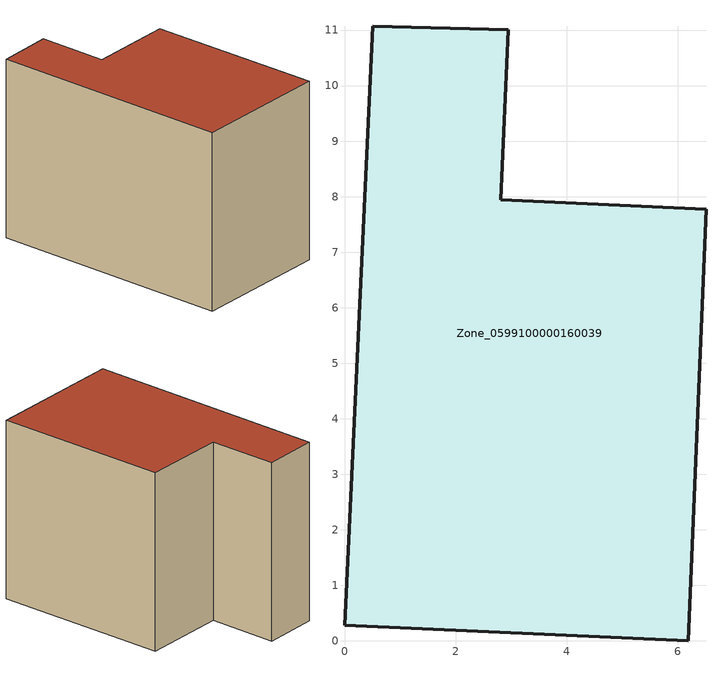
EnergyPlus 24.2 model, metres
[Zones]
Zone_0599100000160039
 floor ground (C_G): 0.51,11.07 2.95,11 2.81,7.94 6.51,7.77 6.19,0 0,0.28 z0.91
 wall outside (C_F): 6.19,0 6.51,7.77 2.81,7.94 2.95,11 0.51,11.07 0,0.28 6.19,0 z0.91:8.94
 roof outside (C_R): 2.95,11 0.51,11.07 0,0.28 6.19,0 6.51,7.77 2.81,7.94 z8.94
[BUILDING]
Pand.0599100000160039: North Axis=0; Terrain=City; Loads Convergence Tolerance Value=0.04; Temperature Convergence Tolerance Value=0.4; Solar Distribution=FullExterior; Maximum Number of Warmup Days=25; Minimum Number of Warmup Days=1
[Site:Location]
Rotterdam.The.Hague.AP_ZH_NLD Design_Conditions: Latitude=51.96; Longitude=4.45; Time Zone=1; Elevation=-4.5
[SITE:GROUNDTEMPERATURE:BUILDINGSURFACE]
18, 18, 18, 18, 18, 18, 18, 18, 18, 18, 18, 18
[MATERIAL] Thermal Absorptance=0.9; Solar Absorptance=0.7; Visible Absorptance=0.7
Name | Roughness | Thickness | Conductivity | Density | Specific Heat
G.TI.1975-1991 | MediumSmooth | 0.15 | 0.288461 | 540 | 1210
F.TI.1975-1991 | Rough | 0.3 | 0.230769 | 1920 | 840
R.TI.1975-1991 | MediumRough | 0.2 | 0.153846 | 1500 | 1000
[CONSTRUCTION]
C_G: G.TI.1975-1991
C_F: F.TI.1975-1991
C_R: R.TI.1975-1991
[ZONE]
Zone_0599100000160039: Type=1; Multiplier=1; Ceiling Height=Autocalculate; Volume=Autocalculate; Floor Area=autocalculate; Part of Total Floor Area=Yes
[ZONEINFILTRATION:DESIGNFLOWRATE]
Infil_Zone_0599100000160039: Zone or ZoneList or Space or SpaceList=Zone_0599100000160039; Schedule=AlwaysOn; Design Flow Rate Calculation Method=Flow/Area; Flow Rate per Floor Area=0.003; Constant Term Coefficient=1; Temperature Term Coefficient=0; Velocity Term Coefficient=0; Velocity Squared Term Coefficient=0
[HVACTEMPLATE:ZONE:IDEALLOADSAIRSYSTEM]
Zone_0599100000160039: Maximum Heating Supply Air Temperature=50; Minimum Cooling Supply Air Temperature=13; Maximum Heating Supply Air Humidity Ratio=0.0156; Minimum Cooling Supply Air Humidity Ratio=0.0077; Heating Limit=NoLimit; Cooling Limit=NoLimit; Dehumidification Control Type=ConstantSensibleHeatRatio; Cooling Sensible Heat Ratio=0.7; Dehumidification Setpoint=60; Humidification Control Type=None; Humidification Setpoint=30; Outdoor Air Method=None; Outdoor Air Flow Rate per Person=0.00944; Outdoor Air Flow Rate per Zone Floor Area=0; Outdoor Air Flow Rate per Zone=0; Demand Controlled Ventilation Type=None; Outdoor Air Economizer Type=NoEconomizer; Heat Recovery Type=None; Sensible Heat Recovery Effectiveness=0.7; Latent Heat Recovery Effectiveness=0.65
[ZONECONTROL:THERMOSTAT]
ThermostatControl_Zone_0599100000160039: Zone or ZoneList=Zone_0599100000160039; Control Type Schedule=DualSetpointControlType; Control 1=Thermostat_Zone_0599100000160039; Temperature Difference Between Cutout And Setpoint=0
[THERMOSTATSETPOINT:DUALSETPOINT]
Thermostat_Zone_0599100000160039: Heating Setpoint Temperature Schedule=HeatingSetpoint_Zone_0599100000160039; Cooling Setpoint Temperature Schedule=CoolingSetpoint_Zone_0599100000160039
[SCHEDULE:COMPACT]
HeatingSetpoint_Zone_0599100000160039: Through: 12/31, For: AllDays, Until: 24:00, 21
CoolingSetpoint_Zone_0599100000160039: Through: 12/31, For: AllDays, Until: 24:00, 24
DualSetpointControlType: Through: 12/31, For: AllDays, Until: 24:00, 4
AlwaysOn: Through: 12/31, For: AllDays, Until: 24:00, 1
